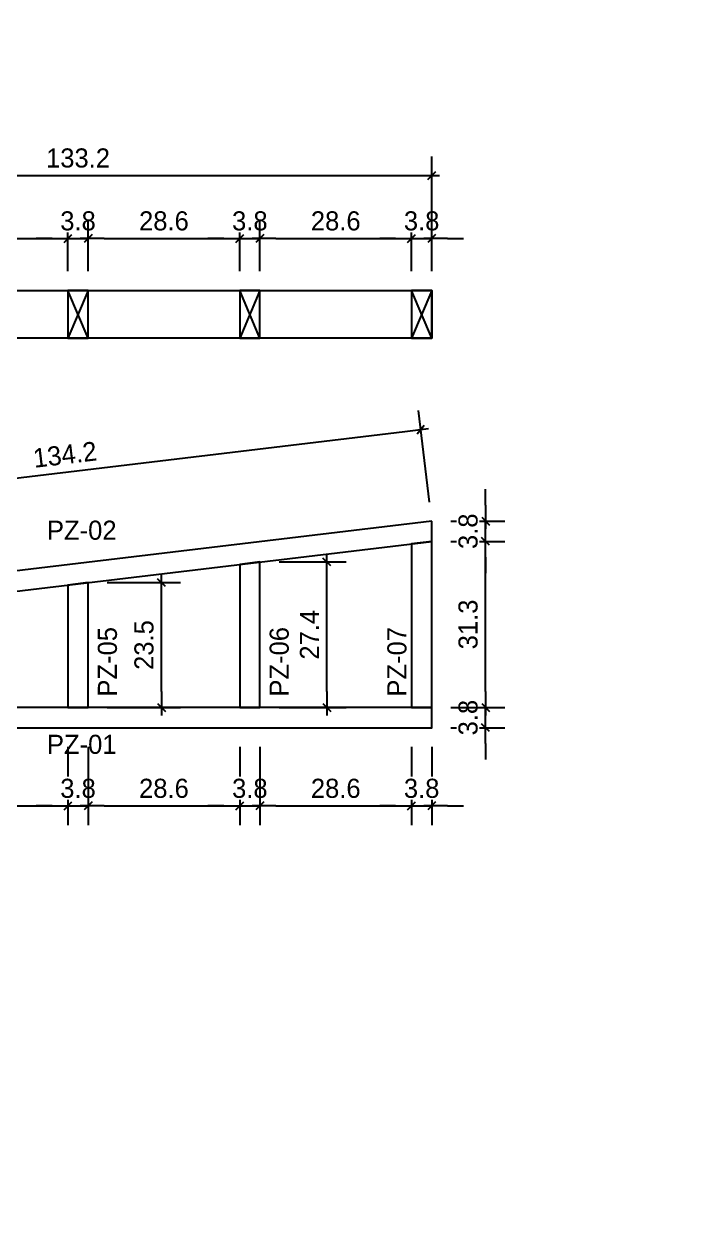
# Model space of a CAD drawing. Header units: millimetres. Extents: x 19458 to 19711, y 4351 to 4752.
# Drawn here: x 19486.97 to 19488.241, y 4522.546 to 4524.824 of the extents above; entities that cross this region are included whole.
import ezdxf

# ---------------------------------------------------------------- set-up
doc = ezdxf.new("R2010")
doc.units = ezdxf.units.MM
for name, color, linetype in [('0 @ 0.2', 7, 'Continuous'), ('cotas', 1, 'Continuous'), ('cotas @ 500', 1, 'Continuous'), ('PANELES', 2, 'Continuous'), ('TEXTO @ 0.2', 2, 'Continuous')]:
    doc.layers.add(name, color=color, linetype=linetype)
doc.styles.add('century gothic', font='GOTHIC.TTF')
doc.styles.add('COTAS SMC', font='GOTHIC.TTF')
doc.dimstyles.new('ANOTATIVE 100 SMCONSTRUCCIONES', dxfattribs={"dimscale": 0, "dimtxt": 0.18, "dimasz": 0.15, "dimexe": 0.18, "dimexo": 0.09, "dimgap": 0.1, "dimtad": 1, "dimzin": 0, "dimdsep": 46, "dimtxsty": 'century gothic', "dimblk1": 'FLECHA1', "dimblk2": 'FLECHA1', "dimsah": 1, "dimcen": 0.18, "dimdle": 0.075, "dimclrd": 1, "dimclre": 1, "dimclrt": 2, "dimaunit": 1, "dimadec": 0, "dimazin": 0, "dimtfac": 0.75, "dimtix": 1, "dimtmove": 2, "dimatfit": 3, "dimfxl": 0.09, "dimtvp": 1.5, "dimtfill": 1, "dimtolj": 1, "dimtzin": 0, "dimarcsym": 0})
doc.dimstyles.new('ANOTATIVE CM SMCONSTRUCCIONES', dxfattribs={"dimscale": 0, "dimtxt": 0.18, "dimasz": 0.15, "dimexe": 0.18, "dimexo": 0.18, "dimgap": 0.07, "dimtad": 1, "dimdec": 1, "dimlfac": 100, "dimdsep": 46, "dimtxsty": 'century gothic', "dimblk1": 'FLECHA1', "dimblk2": 'FLECHA1', "dimsah": 1, "dimcen": 0.18, "dimdle": 0.075, "dimclrd": 1, "dimclre": 1, "dimclrt": 2, "dimaunit": 1, "dimadec": 0, "dimazin": 2, "dimtfac": 0.75, "dimtdec": 1, "dimtix": 1, "dimtmove": 2, "dimatfit": 3, "dimfxl": 0.09, "dimtvp": 1.5, "dimtfill": 1, "dimtolj": 1, "dimtzin": 0, "dimarcsym": 0})
doc.dimstyles.new('PIES SMCONSTRUCCIONES', dxfattribs={"dimscale": 0, "dimtxt": 0.18, "dimasz": 0.2, "dimexe": 0.18, "dimexo": 0, "dimgap": 0.1, "dimtad": 1, "dimdec": 0, "dimlfac": 39.370079, "dimzin": 0, "dimdsep": 46, "dimlunit": 4, "dimtxsty": 'COTAS SMC', "dimblk1": 'FLECHA1', "dimblk2": 'FLECHA1', "dimsah": 1, "dimcen": 0.2, "dimdle": 0.075, "dimclrd": 1, "dimclre": 1, "dimclrt": 2, "dimaunit": 1, "dimadec": 0, "dimazin": 0, "dimtfac": 0.75, "dimtdec": 0, "dimtix": 1, "dimtmove": 2, "dimatfit": 3, "dimfxl": 0.09, "dimtvp": 1.5, "dimtfill": 1, "dimtolj": 1, "dimtzin": 0, "dimarcsym": 0})

# ---------------------------------------------------------------- blocks, each defined once
blk = doc.blocks.new('FLECHA1')
at = {"color": 4}
blk.add_line((-0.246176, -0.248081), (0.248081, 0.25), dxfattribs=at)
at = {"color": 1}
blk.add_line((-1, 0), (0.496162, 0), dxfattribs=at)
blk = doc.blocks.new('*D419')
at = {"layer": 'cotas', "color": 1, "lineweight": -2, "transparency": 16777216}
for p, q in [((19614.326, 4625.8448), (19614.326, 4700.8448)), ((19570.9836, 4550.8448), (19524.326, 4550.8448)), ((19614.326, 4548.4298), (19614.326, 4550.8448)), ((19570.5339, 4548.4298), (19524.326, 4548.4298)), ((19614.326, 4473.4298), (19614.326, 4398.4298))]:
    blk.add_line(p, q, dxfattribs=at)
at = {"layer": 'Defpoints', "color": 0, "transparency": 16777216}
for p in [(19614.326, 4550.8448), (19615.9836, 4550.8448), (19615.5339, 4548.4298)]:
    blk.add_point(p, dxfattribs=at)
at = {"layer": 'cotas', "color": 1, "lineweight": -2, "transparency": 16777216, "xscale": 75, "yscale": 75, "zscale": 75}
for p, rotation in [((19614.326, 4550.8448), 270), ((19614.326, 4548.4298), 90)]:
    blk.add_blockref('FLECHA1', p, dxfattribs=dict(at, rotation=rotation))
at = {"layer": 'cotas', "color": 2, "transparency": 16777216, "insert": (19517.3376, 4549.6373), "char_height": 90, "attachment_point": 5, "rotation": 90, "style": 'century gothic', "bg_fill": 3, "box_fill_scale": 1.1, "bg_fill_color": 256, "bg_fill_true_color": 13158600, "bg_fill_transparency": 0}
blk.add_mtext('\\A1;2.42', dxfattribs=at)
blk = doc.blocks.new('*D474')
at = {"layer": 'cotas', "color": 1, "lineweight": -2, "transparency": 16777216}
for p, q in [((19620.0128, 4651.7533), (19620.0128, 4751.7533)), ((19620.4168, 4551.7533), (19530.0128, 4551.7533)), ((19620.0128, 4550.5333), (19620.0128, 4551.7533)), ((19620.4168, 4550.5333), (19530.0128, 4550.5333)), ((19620.0128, 4450.5333), (19620.0128, 4350.5333))]:
    blk.add_line(p, q, dxfattribs=at)
at = {"layer": 'Defpoints', "color": 0, "transparency": 16777216}
for p in [(19620.0128, 4551.7533), (19620.4168, 4551.7533), (19620.4168, 4550.5333)]:
    blk.add_point(p, dxfattribs=at)
at = {"layer": 'cotas', "color": 1, "lineweight": -2, "transparency": 16777216, "xscale": 100, "yscale": 100, "zscale": 100}
for p, rotation in [((19620.0128, 4551.7533), 270), ((19620.0128, 4550.5333), 90)]:
    blk.add_blockref('FLECHA1', p, dxfattribs=dict(at, rotation=rotation))
at = {"layer": 'cotas', "color": 2, "transparency": 16777216, "insert": (19523.8809, 4551.1433), "char_height": 90, "attachment_point": 5, "rotation": 90, "style": 'COTAS SMC', "bg_fill": 3, "box_fill_scale": 1.1, "bg_fill_color": 256, "bg_fill_true_color": 13158600, "bg_fill_transparency": 0}
blk.add_mtext("\\A1;4'", dxfattribs=at)
blk = doc.blocks.new('LL')
at = {"layer": 'PANELES'}
for p, q in [((19468.3744, 4520.8214), (19468.4124, 4520.7314)), ((19468.3744, 4520.7314), (19468.4124, 4520.8214))]:
    blk.add_line(p, q, dxfattribs=at)
blk.add_lwpolyline([(19468.3744, 4520.7314), (19468.4124, 4520.7314), (19468.4124, 4520.8214), (19468.3744, 4520.8214)], close=True, dxfattribs=at)
blk = doc.blocks.new('*D943')
at = {"color": 1, "lineweight": -2, "transparency": 16777216}
for p, q in [((19486.7672, 4524.3589), (19486.7672, 4524.4567)), ((19487.0528, 4524.3589), (19487.0528, 4524.4567)), ((19486.7972, 4524.4207), (19487.0228, 4524.4207))]:
    blk.add_line(p, q, dxfattribs=at)
at = {"layer": 'Defpoints', "color": 0, "transparency": 16777216}
for p in [(19487.0528, 4524.4207), (19486.7672, 4524.3229), (19487.0528, 4524.3229)]:
    blk.add_point(p, dxfattribs=at)
at = {"color": 1, "lineweight": -2, "transparency": 16777216, "xscale": 0.03, "yscale": 0.03, "zscale": 0.03, "rotation": 180}
blk.add_blockref('FLECHA1', (19486.7672, 4524.4207), dxfattribs=at)
at = {"color": 1, "lineweight": -2, "transparency": 16777216, "xscale": 0.03, "yscale": 0.03, "zscale": 0.03}
blk.add_blockref('FLECHA1', (19487.0528, 4524.4207), dxfattribs=at)
at = {"color": 2, "transparency": 16777216, "insert": (19486.91, 4524.4536), "char_height": 0.036, "attachment_point": 5, "style": 'century gothic', "bg_fill": 3, "box_fill_scale": 1.1, "bg_fill_color": 256, "bg_fill_true_color": 13158600, "bg_fill_transparency": 0}
blk.add_mtext('\\A1;28.6', dxfattribs=at)
blk = doc.blocks.new('*D944')
at = {"color": 1, "lineweight": -2, "transparency": 16777216}
for p, q in [((19487.0528, 4524.3589), (19487.0528, 4524.4567)), ((19487.0908, 4524.3589), (19487.0908, 4524.4567)), ((19487.0228, 4524.4207), (19486.9928, 4524.4207)), ((19487.0528, 4524.4207), (19487.0908, 4524.4207)), ((19487.1208, 4524.4207), (19487.1508, 4524.4207))]:
    blk.add_line(p, q, dxfattribs=at)
at = {"layer": 'Defpoints', "color": 0, "transparency": 16777216}
for p in [(19487.0908, 4524.4207), (19487.0528, 4524.3229), (19487.0908, 4524.3229)]:
    blk.add_point(p, dxfattribs=at)
at = {"color": 1, "lineweight": -2, "transparency": 16777216, "xscale": 0.03, "yscale": 0.03, "zscale": 0.03}
blk.add_blockref('FLECHA1', (19487.0528, 4524.4207), dxfattribs=at)
at = {"color": 1, "lineweight": -2, "transparency": 16777216, "xscale": 0.03, "yscale": 0.03, "zscale": 0.03, "rotation": 180}
blk.add_blockref('FLECHA1', (19487.0908, 4524.4207), dxfattribs=at)
at = {"color": 2, "transparency": 16777216, "insert": (19487.0718, 4524.4536), "char_height": 0.036, "attachment_point": 5, "style": 'century gothic', "bg_fill": 3, "box_fill_scale": 1.1, "bg_fill_color": 256, "bg_fill_true_color": 13158600, "bg_fill_transparency": 0}
blk.add_mtext('\\A1;3.8', dxfattribs=at)
blk = doc.blocks.new('*D945')
at = {"color": 1, "lineweight": -2, "transparency": 16777216}
for p, q in [((19487.0908, 4524.3589), (19487.0908, 4524.4567)), ((19487.3764, 4524.3589), (19487.3764, 4524.4567)), ((19487.1208, 4524.4207), (19487.3464, 4524.4207))]:
    blk.add_line(p, q, dxfattribs=at)
at = {"layer": 'Defpoints', "color": 0, "transparency": 16777216}
for p in [(19487.3764, 4524.4207), (19487.0908, 4524.3229), (19487.3764, 4524.3229)]:
    blk.add_point(p, dxfattribs=at)
at = {"color": 1, "lineweight": -2, "transparency": 16777216, "xscale": 0.03, "yscale": 0.03, "zscale": 0.03, "rotation": 180}
blk.add_blockref('FLECHA1', (19487.0908, 4524.4207), dxfattribs=at)
at = {"color": 1, "lineweight": -2, "transparency": 16777216, "xscale": 0.03, "yscale": 0.03, "zscale": 0.03}
blk.add_blockref('FLECHA1', (19487.3764, 4524.4207), dxfattribs=at)
at = {"color": 2, "transparency": 16777216, "insert": (19487.2336, 4524.4536), "char_height": 0.036, "attachment_point": 5, "style": 'century gothic', "bg_fill": 3, "box_fill_scale": 1.1, "bg_fill_color": 256, "bg_fill_true_color": 13158600, "bg_fill_transparency": 0}
blk.add_mtext('\\A1;28.6', dxfattribs=at)
blk = doc.blocks.new('*D946')
at = {"color": 1, "lineweight": -2, "transparency": 16777216}
for p, q in [((19487.3764, 4524.3589), (19487.3764, 4524.4567)), ((19487.4144, 4524.3589), (19487.4144, 4524.4567)), ((19487.3464, 4524.4207), (19487.3164, 4524.4207)), ((19487.3764, 4524.4207), (19487.4144, 4524.4207)), ((19487.4444, 4524.4207), (19487.4744, 4524.4207))]:
    blk.add_line(p, q, dxfattribs=at)
at = {"layer": 'Defpoints', "color": 0, "transparency": 16777216}
for p in [(19487.4144, 4524.4207), (19487.3764, 4524.3229), (19487.4144, 4524.3229)]:
    blk.add_point(p, dxfattribs=at)
at = {"color": 1, "lineweight": -2, "transparency": 16777216, "xscale": 0.03, "yscale": 0.03, "zscale": 0.03}
blk.add_blockref('FLECHA1', (19487.3764, 4524.4207), dxfattribs=at)
at = {"color": 1, "lineweight": -2, "transparency": 16777216, "xscale": 0.03, "yscale": 0.03, "zscale": 0.03, "rotation": 180}
blk.add_blockref('FLECHA1', (19487.4144, 4524.4207), dxfattribs=at)
at = {"color": 2, "transparency": 16777216, "insert": (19487.3954, 4524.4536), "char_height": 0.036, "attachment_point": 5, "style": 'century gothic', "bg_fill": 3, "box_fill_scale": 1.1, "bg_fill_color": 256, "bg_fill_true_color": 13158600, "bg_fill_transparency": 0}
blk.add_mtext('\\A1;3.8', dxfattribs=at)
blk = doc.blocks.new('*D947')
at = {"color": 1, "lineweight": -2, "transparency": 16777216}
for p, q in [((19487.4144, 4524.3589), (19487.4144, 4524.4567)), ((19487.7, 4524.3589), (19487.7, 4524.4567)), ((19487.4444, 4524.4207), (19487.67, 4524.4207))]:
    blk.add_line(p, q, dxfattribs=at)
at = {"layer": 'Defpoints', "color": 0, "transparency": 16777216}
for p in [(19487.7, 4524.4207), (19487.4144, 4524.3229), (19487.7, 4524.3229)]:
    blk.add_point(p, dxfattribs=at)
at = {"color": 1, "lineweight": -2, "transparency": 16777216, "xscale": 0.03, "yscale": 0.03, "zscale": 0.03, "rotation": 180}
blk.add_blockref('FLECHA1', (19487.4144, 4524.4207), dxfattribs=at)
at = {"color": 1, "lineweight": -2, "transparency": 16777216, "xscale": 0.03, "yscale": 0.03, "zscale": 0.03}
blk.add_blockref('FLECHA1', (19487.7, 4524.4207), dxfattribs=at)
at = {"color": 2, "transparency": 16777216, "insert": (19487.5572, 4524.4536), "char_height": 0.036, "attachment_point": 5, "style": 'century gothic', "bg_fill": 3, "box_fill_scale": 1.1, "bg_fill_color": 256, "bg_fill_true_color": 13158600, "bg_fill_transparency": 0}
blk.add_mtext('\\A1;28.6', dxfattribs=at)
blk = doc.blocks.new('*D948')
at = {"color": 1, "lineweight": -2, "transparency": 16777216}
for p, q in [((19487.7, 4524.3589), (19487.7, 4524.4567)), ((19487.738, 4524.3589), (19487.738, 4524.4567)), ((19487.67, 4524.4207), (19487.64, 4524.4207)), ((19487.7, 4524.4207), (19487.738, 4524.4207)), ((19487.768, 4524.4207), (19487.798, 4524.4207))]:
    blk.add_line(p, q, dxfattribs=at)
at = {"layer": 'Defpoints', "color": 0, "transparency": 16777216}
for p in [(19487.738, 4524.4207), (19487.7, 4524.3229), (19487.738, 4524.3229)]:
    blk.add_point(p, dxfattribs=at)
at = {"color": 1, "lineweight": -2, "transparency": 16777216, "xscale": 0.03, "yscale": 0.03, "zscale": 0.03}
blk.add_blockref('FLECHA1', (19487.7, 4524.4207), dxfattribs=at)
at = {"color": 1, "lineweight": -2, "transparency": 16777216, "xscale": 0.03, "yscale": 0.03, "zscale": 0.03, "rotation": 180}
blk.add_blockref('FLECHA1', (19487.738, 4524.4207), dxfattribs=at)
at = {"color": 2, "transparency": 16777216, "insert": (19487.719, 4524.4536), "char_height": 0.036, "attachment_point": 5, "style": 'century gothic', "bg_fill": 3, "box_fill_scale": 1.1, "bg_fill_color": 256, "bg_fill_true_color": 13158600, "bg_fill_transparency": 0}
blk.add_mtext('\\A1;3.8', dxfattribs=at)
blk = doc.blocks.new('*D949')
at = {"color": 1, "lineweight": -2, "transparency": 16777216}
for p, q in [((19486.4056, 4524.3589), (19486.4056, 4524.5752)), ((19487.738, 4524.3589), (19487.738, 4524.5752)), ((19486.4356, 4524.5392), (19487.708, 4524.5392))]:
    blk.add_line(p, q, dxfattribs=at)
at = {"layer": 'Defpoints', "color": 0, "transparency": 16777216}
for p in [(19487.738, 4524.5392), (19486.4056, 4524.3229), (19487.738, 4524.3229)]:
    blk.add_point(p, dxfattribs=at)
at = {"color": 1, "lineweight": -2, "transparency": 16777216, "xscale": 0.03, "yscale": 0.03, "zscale": 0.03, "rotation": 180}
blk.add_blockref('FLECHA1', (19486.4056, 4524.5392), dxfattribs=at)
at = {"color": 1, "lineweight": -2, "transparency": 16777216, "xscale": 0.03, "yscale": 0.03, "zscale": 0.03}
blk.add_blockref('FLECHA1', (19487.738, 4524.5392), dxfattribs=at)
at = {"color": 2, "transparency": 16777216, "insert": (19487.0718, 4524.5721), "char_height": 0.036, "attachment_point": 5, "style": 'century gothic', "bg_fill": 3, "box_fill_scale": 1.1, "bg_fill_color": 256, "bg_fill_true_color": 13158600, "bg_fill_transparency": 0}
blk.add_mtext('\\A1;133.2', dxfattribs=at)
blk = doc.blocks.new('*D965')
at = {"color": 1, "lineweight": -2, "transparency": 16777216}
for p, q in [((19487.8395, 4523.567), (19487.8395, 4523.597)), ((19487.774, 4523.537), (19487.8755, 4523.537)), ((19487.8395, 4523.499), (19487.8395, 4523.537)), ((19487.774, 4523.499), (19487.8755, 4523.499)), ((19487.8395, 4523.469), (19487.8395, 4523.439))]:
    blk.add_line(p, q, dxfattribs=at)
at = {"layer": 'Defpoints', "color": 0, "transparency": 16777216}
for p in [(19487.738, 4523.537), (19487.8395, 4523.537), (19487.738, 4523.499)]:
    blk.add_point(p, dxfattribs=at)
at = {"color": 1, "lineweight": -2, "transparency": 16777216, "xscale": 0.03, "yscale": 0.03, "zscale": 0.03}
for p, rotation in [((19487.8395, 4523.537), 270), ((19487.8395, 4523.499), 90)]:
    blk.add_blockref('FLECHA1', p, dxfattribs=dict(at, rotation=rotation))
at = {"color": 2, "transparency": 16777216, "insert": (19487.8066, 4523.518), "char_height": 0.036, "attachment_point": 5, "rotation": 90, "style": 'century gothic', "bg_fill": 3, "box_fill_scale": 1.1, "bg_fill_color": 256, "bg_fill_true_color": 13158600, "bg_fill_transparency": 0}
blk.add_mtext('\\A1;3.8', dxfattribs=at)
blk = doc.blocks.new('*D966')
at = {"color": 1, "lineweight": -2, "transparency": 16777216}
for p, q in [((19487.774, 4523.85), (19487.8755, 4523.85)), ((19487.8395, 4523.567), (19487.8395, 4523.82)), ((19487.774, 4523.537), (19487.8755, 4523.537))]:
    blk.add_line(p, q, dxfattribs=at)
at = {"layer": 'Defpoints', "color": 0, "transparency": 16777216}
for p in [(19487.738, 4523.85), (19487.8395, 4523.85), (19487.738, 4523.537)]:
    blk.add_point(p, dxfattribs=at)
at = {"color": 1, "lineweight": -2, "transparency": 16777216, "xscale": 0.03, "yscale": 0.03, "zscale": 0.03}
for p, rotation in [((19487.8395, 4523.85), 90), ((19487.8395, 4523.537), 270)]:
    blk.add_blockref('FLECHA1', p, dxfattribs=dict(at, rotation=rotation))
at = {"color": 2, "transparency": 16777216, "insert": (19487.8066, 4523.6935), "char_height": 0.036, "attachment_point": 5, "rotation": 90, "style": 'century gothic', "bg_fill": 3, "box_fill_scale": 1.1, "bg_fill_color": 256, "bg_fill_true_color": 13158600, "bg_fill_transparency": 0}
blk.add_mtext('\\A1;31.3', dxfattribs=at)
blk = doc.blocks.new('*D967')
at = {"color": 1, "lineweight": -2, "transparency": 16777216}
for p, q in [((19487.8395, 4523.9183), (19487.8395, 4523.9483)), ((19487.774, 4523.8883), (19487.8755, 4523.8883)), ((19487.8395, 4523.85), (19487.8395, 4523.8883)), ((19487.774, 4523.85), (19487.8755, 4523.85)), ((19487.8395, 4523.82), (19487.8395, 4523.79))]:
    blk.add_line(p, q, dxfattribs=at)
at = {"layer": 'Defpoints', "color": 0, "transparency": 16777216}
for p in [(19487.738, 4523.8883), (19487.8395, 4523.8883), (19487.738, 4523.85)]:
    blk.add_point(p, dxfattribs=at)
at = {"color": 1, "lineweight": -2, "transparency": 16777216, "xscale": 0.03, "yscale": 0.03, "zscale": 0.03}
for p, rotation in [((19487.8395, 4523.8883), 270), ((19487.8395, 4523.85), 90)]:
    blk.add_blockref('FLECHA1', p, dxfattribs=dict(at, rotation=rotation))
at = {"color": 2, "transparency": 16777216, "insert": (19487.8066, 4523.8691), "char_height": 0.036, "attachment_point": 5, "rotation": 90, "style": 'century gothic', "bg_fill": 3, "box_fill_scale": 1.1, "bg_fill_color": 256, "bg_fill_true_color": 13158600, "bg_fill_transparency": 0}
blk.add_mtext('\\A1;3.8', dxfattribs=at)
blk = doc.blocks.new('*D971')
at = {"color": 1, "lineweight": -2, "transparency": 16777216}
for p, q in [((19486.7672, 4523.463), (19486.7672, 4523.3157)), ((19487.0528, 4523.463), (19487.0528, 4523.3157)), ((19486.7972, 4523.3517), (19487.0228, 4523.3517))]:
    blk.add_line(p, q, dxfattribs=at)
at = {"layer": 'Defpoints', "color": 0, "transparency": 16777216}
for p in [(19486.7672, 4523.499), (19487.0528, 4523.499), (19487.0528, 4523.3517)]:
    blk.add_point(p, dxfattribs=at)
at = {"color": 1, "lineweight": -2, "transparency": 16777216, "xscale": 0.03, "yscale": 0.03, "zscale": 0.03, "rotation": 180}
blk.add_blockref('FLECHA1', (19486.7672, 4523.3517), dxfattribs=at)
at = {"color": 1, "lineweight": -2, "transparency": 16777216, "xscale": 0.03, "yscale": 0.03, "zscale": 0.03}
blk.add_blockref('FLECHA1', (19487.0528, 4523.3517), dxfattribs=at)
at = {"color": 2, "transparency": 16777216, "insert": (19486.91, 4523.3846), "char_height": 0.036, "attachment_point": 5, "style": 'century gothic', "bg_fill": 3, "box_fill_scale": 1.1, "bg_fill_color": 256, "bg_fill_true_color": 13158600, "bg_fill_transparency": 0}
blk.add_mtext('\\A1;28.6', dxfattribs=at)
blk = doc.blocks.new('*D972')
at = {"color": 1, "lineweight": -2, "transparency": 16777216}
for p, q in [((19487.0528, 4523.463), (19487.0528, 4523.3157)), ((19487.0908, 4523.463), (19487.0908, 4523.3157)), ((19487.0228, 4523.3517), (19486.9928, 4523.3517)), ((19487.0528, 4523.3517), (19487.0908, 4523.3517)), ((19487.1208, 4523.3517), (19487.1508, 4523.3517))]:
    blk.add_line(p, q, dxfattribs=at)
at = {"layer": 'Defpoints', "color": 0, "transparency": 16777216}
for p in [(19487.0528, 4523.499), (19487.0908, 4523.499), (19487.0908, 4523.3517)]:
    blk.add_point(p, dxfattribs=at)
at = {"color": 1, "lineweight": -2, "transparency": 16777216, "xscale": 0.03, "yscale": 0.03, "zscale": 0.03}
blk.add_blockref('FLECHA1', (19487.0528, 4523.3517), dxfattribs=at)
at = {"color": 1, "lineweight": -2, "transparency": 16777216, "xscale": 0.03, "yscale": 0.03, "zscale": 0.03, "rotation": 180}
blk.add_blockref('FLECHA1', (19487.0908, 4523.3517), dxfattribs=at)
at = {"color": 2, "transparency": 16777216, "insert": (19487.0718, 4523.3846), "char_height": 0.036, "attachment_point": 5, "style": 'century gothic', "bg_fill": 3, "box_fill_scale": 1.1, "bg_fill_color": 256, "bg_fill_true_color": 13158600, "bg_fill_transparency": 0}
blk.add_mtext('\\A1;3.8', dxfattribs=at)
blk = doc.blocks.new('*D973')
at = {"color": 1, "lineweight": -2, "transparency": 16777216}
for p, q in [((19487.0908, 4523.463), (19487.0908, 4523.3157)), ((19487.3764, 4523.463), (19487.3764, 4523.3157)), ((19487.1208, 4523.3517), (19487.3464, 4523.3517))]:
    blk.add_line(p, q, dxfattribs=at)
at = {"layer": 'Defpoints', "color": 0, "transparency": 16777216}
for p in [(19487.0908, 4523.499), (19487.3764, 4523.499), (19487.3764, 4523.3517)]:
    blk.add_point(p, dxfattribs=at)
at = {"color": 1, "lineweight": -2, "transparency": 16777216, "xscale": 0.03, "yscale": 0.03, "zscale": 0.03, "rotation": 180}
blk.add_blockref('FLECHA1', (19487.0908, 4523.3517), dxfattribs=at)
at = {"color": 1, "lineweight": -2, "transparency": 16777216, "xscale": 0.03, "yscale": 0.03, "zscale": 0.03}
blk.add_blockref('FLECHA1', (19487.3764, 4523.3517), dxfattribs=at)
at = {"color": 2, "transparency": 16777216, "insert": (19487.2336, 4523.3846), "char_height": 0.036, "attachment_point": 5, "style": 'century gothic', "bg_fill": 3, "box_fill_scale": 1.1, "bg_fill_color": 256, "bg_fill_true_color": 13158600, "bg_fill_transparency": 0}
blk.add_mtext('\\A1;28.6', dxfattribs=at)
blk = doc.blocks.new('*D974')
at = {"color": 1, "lineweight": -2, "transparency": 16777216}
for p, q in [((19487.3764, 4523.463), (19487.3764, 4523.3157)), ((19487.4144, 4523.463), (19487.4144, 4523.3157)), ((19487.3464, 4523.3517), (19487.3164, 4523.3517)), ((19487.3764, 4523.3517), (19487.4144, 4523.3517)), ((19487.4444, 4523.3517), (19487.4744, 4523.3517))]:
    blk.add_line(p, q, dxfattribs=at)
at = {"layer": 'Defpoints', "color": 0, "transparency": 16777216}
for p in [(19487.3764, 4523.499), (19487.4144, 4523.499), (19487.4144, 4523.3517)]:
    blk.add_point(p, dxfattribs=at)
at = {"color": 1, "lineweight": -2, "transparency": 16777216, "xscale": 0.03, "yscale": 0.03, "zscale": 0.03}
blk.add_blockref('FLECHA1', (19487.3764, 4523.3517), dxfattribs=at)
at = {"color": 1, "lineweight": -2, "transparency": 16777216, "xscale": 0.03, "yscale": 0.03, "zscale": 0.03, "rotation": 180}
blk.add_blockref('FLECHA1', (19487.4144, 4523.3517), dxfattribs=at)
at = {"color": 2, "transparency": 16777216, "insert": (19487.3954, 4523.3846), "char_height": 0.036, "attachment_point": 5, "style": 'century gothic', "bg_fill": 3, "box_fill_scale": 1.1, "bg_fill_color": 256, "bg_fill_true_color": 13158600, "bg_fill_transparency": 0}
blk.add_mtext('\\A1;3.8', dxfattribs=at)
blk = doc.blocks.new('*D975')
at = {"color": 1, "lineweight": -2, "transparency": 16777216}
for p, q in [((19487.4144, 4523.463), (19487.4144, 4523.3157)), ((19487.7, 4523.463), (19487.7, 4523.3157)), ((19487.4444, 4523.3517), (19487.67, 4523.3517))]:
    blk.add_line(p, q, dxfattribs=at)
at = {"layer": 'Defpoints', "color": 0, "transparency": 16777216}
for p in [(19487.4144, 4523.499), (19487.7, 4523.499), (19487.7, 4523.3517)]:
    blk.add_point(p, dxfattribs=at)
at = {"color": 1, "lineweight": -2, "transparency": 16777216, "xscale": 0.03, "yscale": 0.03, "zscale": 0.03, "rotation": 180}
blk.add_blockref('FLECHA1', (19487.4144, 4523.3517), dxfattribs=at)
at = {"color": 1, "lineweight": -2, "transparency": 16777216, "xscale": 0.03, "yscale": 0.03, "zscale": 0.03}
blk.add_blockref('FLECHA1', (19487.7, 4523.3517), dxfattribs=at)
at = {"color": 2, "transparency": 16777216, "insert": (19487.5572, 4523.3846), "char_height": 0.036, "attachment_point": 5, "style": 'century gothic', "bg_fill": 3, "box_fill_scale": 1.1, "bg_fill_color": 256, "bg_fill_true_color": 13158600, "bg_fill_transparency": 0}
blk.add_mtext('\\A1;28.6', dxfattribs=at)
blk = doc.blocks.new('*D976')
at = {"color": 1, "lineweight": -2, "transparency": 16777216}
for p, q in [((19487.7, 4523.463), (19487.7, 4523.3157)), ((19487.738, 4523.463), (19487.738, 4523.3157)), ((19487.67, 4523.3517), (19487.64, 4523.3517)), ((19487.7, 4523.3517), (19487.738, 4523.3517)), ((19487.768, 4523.3517), (19487.798, 4523.3517))]:
    blk.add_line(p, q, dxfattribs=at)
at = {"layer": 'Defpoints', "color": 0, "transparency": 16777216}
for p in [(19487.7, 4523.499), (19487.738, 4523.499), (19487.738, 4523.3517)]:
    blk.add_point(p, dxfattribs=at)
at = {"color": 1, "lineweight": -2, "transparency": 16777216, "xscale": 0.03, "yscale": 0.03, "zscale": 0.03}
blk.add_blockref('FLECHA1', (19487.7, 4523.3517), dxfattribs=at)
at = {"color": 1, "lineweight": -2, "transparency": 16777216, "xscale": 0.03, "yscale": 0.03, "zscale": 0.03, "rotation": 180}
blk.add_blockref('FLECHA1', (19487.738, 4523.3517), dxfattribs=at)
at = {"color": 2, "transparency": 16777216, "insert": (19487.719, 4523.3846), "char_height": 0.036, "attachment_point": 5, "style": 'century gothic', "bg_fill": 3, "box_fill_scale": 1.1, "bg_fill_color": 256, "bg_fill_true_color": 13158600, "bg_fill_transparency": 0}
blk.add_mtext('\\A1;3.8', dxfattribs=at)
blk = doc.blocks.new('*D977')
at = {"color": 1, "lineweight": -2, "transparency": 16777216}
for p, q in [((19487.7337, 4523.924), (19487.713, 4524.0963)), ((19486.4147, 4523.9042), (19487.6875, 4524.057)), ((19486.4013, 4523.7641), (19486.3806, 4523.9364))]:
    blk.add_line(p, q, dxfattribs=at)
at = {"layer": 'Defpoints', "color": 0, "transparency": 16777216}
for p in [(19487.7173, 4524.0606), (19487.738, 4523.8883), (19486.4056, 4523.7283)]:
    blk.add_point(p, dxfattribs=at)
at = {"color": 1, "lineweight": -2, "transparency": 16777216, "xscale": 0.03, "yscale": 0.03, "zscale": 0.03}
for p, rotation in [((19487.7173, 4524.0606), 6.844206442105826), ((19486.3849, 4523.9007), 186.8442064421058)]:
    blk.add_blockref('FLECHA1', p, dxfattribs=dict(at, rotation=rotation))
at = {"color": 2, "transparency": 16777216, "insert": (19487.0472, 4524.0133), "char_height": 0.036, "attachment_point": 5, "rotation": 6.8442, "style": 'century gothic', "bg_fill": 3, "box_fill_scale": 1.1, "bg_fill_color": 256, "bg_fill_true_color": 13158600, "bg_fill_transparency": 0}
blk.add_mtext('\\A1;134.2', dxfattribs=at)
blk = doc.blocks.new('*D1019')
at = {"color": 1, "lineweight": -2, "transparency": 16777216}
for p, q in [((19487.4504, 4523.8112), (19487.5766, 4523.8112)), ((19487.5406, 4523.567), (19487.5406, 4523.7812)), ((19487.4504, 4523.537), (19487.5766, 4523.537))]:
    blk.add_line(p, q, dxfattribs=at)
at = {"layer": 'Defpoints', "color": 0, "transparency": 16777216}
for p in [(19487.4144, 4523.8112), (19487.5406, 4523.8112), (19487.4144, 4523.537)]:
    blk.add_point(p, dxfattribs=at)
at = {"color": 1, "lineweight": -2, "transparency": 16777216, "xscale": 0.03, "yscale": 0.03, "zscale": 0.03}
for p, rotation in [((19487.5406, 4523.8112), 90), ((19487.5406, 4523.537), 270)]:
    blk.add_blockref('FLECHA1', p, dxfattribs=dict(at, rotation=rotation))
at = {"color": 2, "transparency": 16777216, "insert": (19487.5077, 4523.6741), "char_height": 0.036, "attachment_point": 5, "rotation": 90, "style": 'century gothic', "bg_fill": 3, "box_fill_scale": 1.1, "bg_fill_color": 256, "bg_fill_true_color": 13158600, "bg_fill_transparency": 0}
blk.add_mtext('\\A1;27.4', dxfattribs=at)
blk = doc.blocks.new('*D1020')
at = {"color": 1, "lineweight": -2, "transparency": 16777216}
for p, q in [((19487.1268, 4523.7723), (19487.2651, 4523.7723)), ((19487.2291, 4523.567), (19487.2291, 4523.7423)), ((19487.1268, 4523.537), (19487.2651, 4523.537))]:
    blk.add_line(p, q, dxfattribs=at)
at = {"layer": 'Defpoints', "color": 0, "transparency": 16777216}
for p in [(19487.0908, 4523.7723), (19487.2291, 4523.7723), (19487.0908, 4523.537)]:
    blk.add_point(p, dxfattribs=at)
at = {"color": 1, "lineweight": -2, "transparency": 16777216, "xscale": 0.03, "yscale": 0.03, "zscale": 0.03}
for p, rotation in [((19487.2291, 4523.7723), 90), ((19487.2291, 4523.537), 270)]:
    blk.add_blockref('FLECHA1', p, dxfattribs=dict(at, rotation=rotation))
at = {"color": 2, "transparency": 16777216, "insert": (19487.1962, 4523.6547), "char_height": 0.036, "attachment_point": 5, "rotation": 90, "style": 'century gothic', "bg_fill": 3, "box_fill_scale": 1.1, "bg_fill_color": 256, "bg_fill_true_color": 13158600, "bg_fill_transparency": 0}
blk.add_mtext('\\A1;23.5', dxfattribs=at)
blk = doc.blocks.new('*U1037')
at = {"layer": 'cotas @ 500'}
dim = blk.add_linear_dim(base=(19614.3260382735, 4550.8448237801), p1=(19615.5338597089, 4548.4298237801), p2=(19615.9836080801, 4550.8448237801), angle=90, dimstyle='ANOTATIVE 100 SMCONSTRUCCIONES', override={"dimscale": 500, "dimtix": 1, "dimtofl": 1, "dimtmove": 1, "dimatfit": 1}, dxfattribs=at)
dim.commit()
dim.dimension.update_dxf_attribs({"geometry": '*D419', "text_midpoint": (19517.3375950376, 4549.6373237801)})
blk = doc.blocks.new('*U1039')
at = {"layer": 'cotas @ 500'}
dim = blk.add_linear_dim(base=(19620.0128, 4551.7533), p1=(19620.4168, 4550.5333), p2=(19620.4168, 4551.7533), angle=90, dimstyle='PIES SMCONSTRUCCIONES', override={"dimscale": 500, "dimtix": 1, "dimtofl": 1, "dimtmove": 2, "dimatfit": 3}, dxfattribs=at)
dim.commit()
dim.dimension.update_dxf_attribs({"geometry": '*D474', "text_midpoint": (19523.8809, 4551.1433)})

msp = doc.modelspace()

# ---------------------------------------------------------------- block references
at = {"layer": 'cotas'}
msp.add_blockref('*U1037', (0, 0), dxfattribs=at)

# ---------------------------------------------------------------- next in the draw order: block references
msp.add_blockref('*U1039', (0, 0), dxfattribs=at)

# ---------------------------------------------------------------- next in the draw order: linework, layer by layer
at = {"layer": 'PANELES'}
for points in [[(19486.4056, 4524.2329), (19486.4056, 4524.3229), (19487.738, 4524.3229), (19487.738, 4524.2329)], [(19487.738, 4523.8883), (19486.4056, 4523.7283), (19486.4056, 4523.6901), (19487.738, 4523.85)], [(19487.7, 4523.537), (19487.738, 4523.537), (19487.738, 4523.85), (19487.7, 4523.8454)], [(19487.3764, 4523.537), (19487.4144, 4523.537), (19487.4144, 4523.8112), (19487.3764, 4523.8066)], [(19487.0528, 4523.537), (19487.0908, 4523.537), (19487.0908, 4523.7723), (19487.0528, 4523.7678)], [(19486.4056, 4523.537), (19486.4056, 4523.499), (19487.738, 4523.499), (19487.738, 4523.537)]]:
    msp.add_lwpolyline(points, close=True, dxfattribs=at)

# ---------------------------------------------------------------- next in the draw order: block references
at = {"layer": 'PANELES', "rotation": 180}
for p in [(38955.4652, 9045.0542), (38955.7888, 9045.0542), (38956.1124, 9045.0542)]:
    msp.add_blockref('LL', p, dxfattribs=at)

# ---------------------------------------------------------------- next in the draw order: texts
at = {"layer": 'TEXTO @ 0.2', "color": 2, "char_height": 0.036, "width": 0.271168, "attachment_point": 1, "rotation": 90, "style": 'century gothic'}
for s, insert in [('PZ-05', (19487.1091, 4523.5576)), ('PZ-06', (19487.4327, 4523.5576)), ('PZ-07', (19487.6544, 4523.5576))]:
    msp.add_mtext(s, dxfattribs=dict(at, insert=insert))

# ---------------------------------------------------------------- next in the draw order: dimensions: what is measured, and where the dimension line sits
at = {"layer": '0 @ 0.2'}
for base, p1, p2, picture, middle in [((19487.0528, 4524.4207), (19486.7672, 4524.3229), (19487.0528, 4524.3229), '*D943', (19486.91, 4524.4536)), ((19487.0528, 4523.3517), (19486.7672, 4523.499), (19487.0528, 4523.499), '*D971', (19486.91, 4523.3846))]:
    dim = msp.add_linear_dim(base=base, p1=p1, p2=p2, dimstyle='ANOTATIVE CM SMCONSTRUCCIONES', override={"dimscale": 0.2, "dimtix": 1, "dimtofl": 1, "dimtmove": 2, "dimatfit": 3}, dxfattribs=at)
    dim.commit()
    dim.dimension.update_dxf_attribs({"geometry": picture, "text_midpoint": middle})
dim = msp.add_linear_dim(base=(19487.8395, 4523.537), p1=(19487.738, 4523.499), p2=(19487.738, 4523.537), angle=90, dimstyle='ANOTATIVE CM SMCONSTRUCCIONES', override={"dimscale": 0.2, "dimtix": 1, "dimtofl": 1, "dimtmove": 2, "dimatfit": 3}, dxfattribs=at)
dim.commit()
dim.dimension.update_dxf_attribs({"geometry": '*D965', "text_midpoint": (19487.8066, 4523.518)})

# ---------------------------------------------------------------- next in the draw order: dimensions: what is measured, and where the dimension line sits
for base, p1, p2, picture, middle in [((19487.0908, 4524.4207), (19487.0528, 4524.3229), (19487.0908, 4524.3229), '*D944', (19487.0718, 4524.4536)), ((19487.0908, 4523.3517), (19487.0528, 4523.499), (19487.0908, 4523.499), '*D972', (19487.0718, 4523.3846))]:
    dim = msp.add_linear_dim(base=base, p1=p1, p2=p2, dimstyle='ANOTATIVE CM SMCONSTRUCCIONES', override={"dimscale": 0.2, "dimtix": 1, "dimtofl": 1, "dimtmove": 2, "dimatfit": 3}, dxfattribs=at)
    dim.commit()
    dim.dimension.update_dxf_attribs({"geometry": picture, "text_midpoint": middle})
dim = msp.add_linear_dim(base=(19487.8395, 4523.85), p1=(19487.738, 4523.537), p2=(19487.738, 4523.85), angle=90, dimstyle='ANOTATIVE CM SMCONSTRUCCIONES', override={"dimscale": 0.2, "dimtix": 1, "dimtofl": 1, "dimtmove": 2, "dimatfit": 3}, dxfattribs=at)
dim.commit()
dim.dimension.update_dxf_attribs({"geometry": '*D966', "text_midpoint": (19487.8066, 4523.6935)})

# ---------------------------------------------------------------- next in the draw order: dimensions: what is measured, and where the dimension line sits
for base, p1, p2, picture, middle in [((19487.3764, 4524.4207), (19487.0908, 4524.3229), (19487.3764, 4524.3229), '*D945', (19487.2336, 4524.4536)), ((19487.3764, 4523.3517), (19487.0908, 4523.499), (19487.3764, 4523.499), '*D973', (19487.2336, 4523.3846))]:
    dim = msp.add_linear_dim(base=base, p1=p1, p2=p2, dimstyle='ANOTATIVE CM SMCONSTRUCCIONES', override={"dimscale": 0.2, "dimtix": 1, "dimtofl": 1, "dimtmove": 2, "dimatfit": 3}, dxfattribs=at)
    dim.commit()
    dim.dimension.update_dxf_attribs({"geometry": picture, "text_midpoint": middle})
dim = msp.add_linear_dim(base=(19487.8395, 4523.8883), p1=(19487.738, 4523.85), p2=(19487.738, 4523.8883), angle=90, dimstyle='ANOTATIVE CM SMCONSTRUCCIONES', override={"dimscale": 0.2, "dimtix": 1, "dimtofl": 1, "dimtmove": 2, "dimatfit": 3}, dxfattribs=at)
dim.commit()
dim.dimension.update_dxf_attribs({"geometry": '*D967', "text_midpoint": (19487.8066, 4523.8691)})

# ---------------------------------------------------------------- next in the draw order: texts
at = {"layer": 'TEXTO @ 0.2', "color": 2, "insert": (19487.0133, 4523.4857), "char_height": 0.036, "width": 0.271168, "attachment_point": 1, "style": 'century gothic'}
msp.add_mtext('PZ-01 ', dxfattribs=at)

# ---------------------------------------------------------------- next in the draw order: dimensions: what is measured, and where the dimension line sits
at = {"layer": '0 @ 0.2'}
for base, p1, p2, picture, middle in [((19487.4144, 4524.4207), (19487.3764, 4524.3229), (19487.4144, 4524.3229), '*D946', (19487.3954, 4524.4536)), ((19487.4144, 4523.3517), (19487.3764, 4523.499), (19487.4144, 4523.499), '*D974', (19487.3954, 4523.3846))]:
    dim = msp.add_linear_dim(base=base, p1=p1, p2=p2, dimstyle='ANOTATIVE CM SMCONSTRUCCIONES', override={"dimscale": 0.2, "dimtix": 1, "dimtofl": 1, "dimtmove": 2, "dimatfit": 3}, dxfattribs=at)
    dim.commit()
    dim.dimension.update_dxf_attribs({"geometry": picture, "text_midpoint": middle})
dim = msp.add_aligned_dim(p1=(19486.4056, 4523.7283), p2=(19487.738, 4523.8883), distance=0.1736, dimstyle='ANOTATIVE CM SMCONSTRUCCIONES', override={"dimscale": 0.2, "dimtix": 1, "dimtofl": 1, "dimtmove": 2, "dimatfit": 3}, dxfattribs=at)
dim.commit()
dim.dimension.update_dxf_attribs({"geometry": '*D977', "text_midpoint": (19487.0472, 4524.0133)})

# ---------------------------------------------------------------- next in the draw order: texts
at = {"layer": 'TEXTO @ 0.2', "color": 2, "insert": (19487.0133, 4523.8891), "char_height": 0.036, "width": 0.271168, "attachment_point": 1, "style": 'century gothic'}
msp.add_mtext('PZ-02 ', dxfattribs=at)

# ---------------------------------------------------------------- next in the draw order: dimensions: what is measured, and where the dimension line sits
at = {"layer": '0 @ 0.2'}
for base, p1, p2, picture, middle in [((19487.7, 4524.4207), (19487.4144, 4524.3229), (19487.7, 4524.3229), '*D947', (19487.5572, 4524.4536)), ((19487.7, 4523.3517), (19487.4144, 4523.499), (19487.7, 4523.499), '*D975', (19487.5572, 4523.3846))]:
    dim = msp.add_linear_dim(base=base, p1=p1, p2=p2, dimstyle='ANOTATIVE CM SMCONSTRUCCIONES', override={"dimscale": 0.2, "dimtix": 1, "dimtofl": 1, "dimtmove": 2, "dimatfit": 3}, dxfattribs=at)
    dim.commit()
    dim.dimension.update_dxf_attribs({"geometry": picture, "text_midpoint": middle})
for base, p1, p2, picture, middle in [((19487.5406, 4523.8112), (19487.4144, 4523.537), (19487.4144, 4523.8112), '*D1019', (19487.5077, 4523.6741)), ((19487.2291, 4523.7723), (19487.0908, 4523.537), (19487.0908, 4523.7723), '*D1020', (19487.1962, 4523.6547))]:
    dim = msp.add_linear_dim(base=base, p1=p1, p2=p2, angle=90, dimstyle='ANOTATIVE CM SMCONSTRUCCIONES', override={"dimscale": 0.2, "dimtix": 1, "dimtofl": 1, "dimtmove": 2, "dimatfit": 3}, dxfattribs=at)
    dim.commit()
    dim.dimension.update_dxf_attribs({"geometry": picture, "text_midpoint": middle})

# ---------------------------------------------------------------- next in the draw order: dimensions: what is measured, and where the dimension line sits
for base, p1, p2, picture, middle in [((19487.738, 4524.4207), (19487.7, 4524.3229), (19487.738, 4524.3229), '*D948', (19487.719, 4524.4536)), ((19487.738, 4523.3517), (19487.7, 4523.499), (19487.738, 4523.499), '*D976', (19487.719, 4523.3846))]:
    dim = msp.add_linear_dim(base=base, p1=p1, p2=p2, dimstyle='ANOTATIVE CM SMCONSTRUCCIONES', override={"dimscale": 0.2, "dimtix": 1, "dimtofl": 1, "dimtmove": 2, "dimatfit": 3}, dxfattribs=at)
    dim.commit()
    dim.dimension.update_dxf_attribs({"geometry": picture, "text_midpoint": middle})

# ---------------------------------------------------------------- next in the draw order: dimensions: what is measured, and where the dimension line sits
dim = msp.add_linear_dim(base=(19487.738, 4524.5392), p1=(19486.4056, 4524.3229), p2=(19487.738, 4524.3229), dimstyle='ANOTATIVE CM SMCONSTRUCCIONES', override={"dimscale": 0.2, "dimtix": 1, "dimtofl": 1, "dimtmove": 2, "dimatfit": 3}, dxfattribs=at)
dim.commit()
dim.dimension.update_dxf_attribs({"geometry": '*D949', "text_midpoint": (19487.0718, 4524.5721)})

doc.saveas('drawing.dxf')
